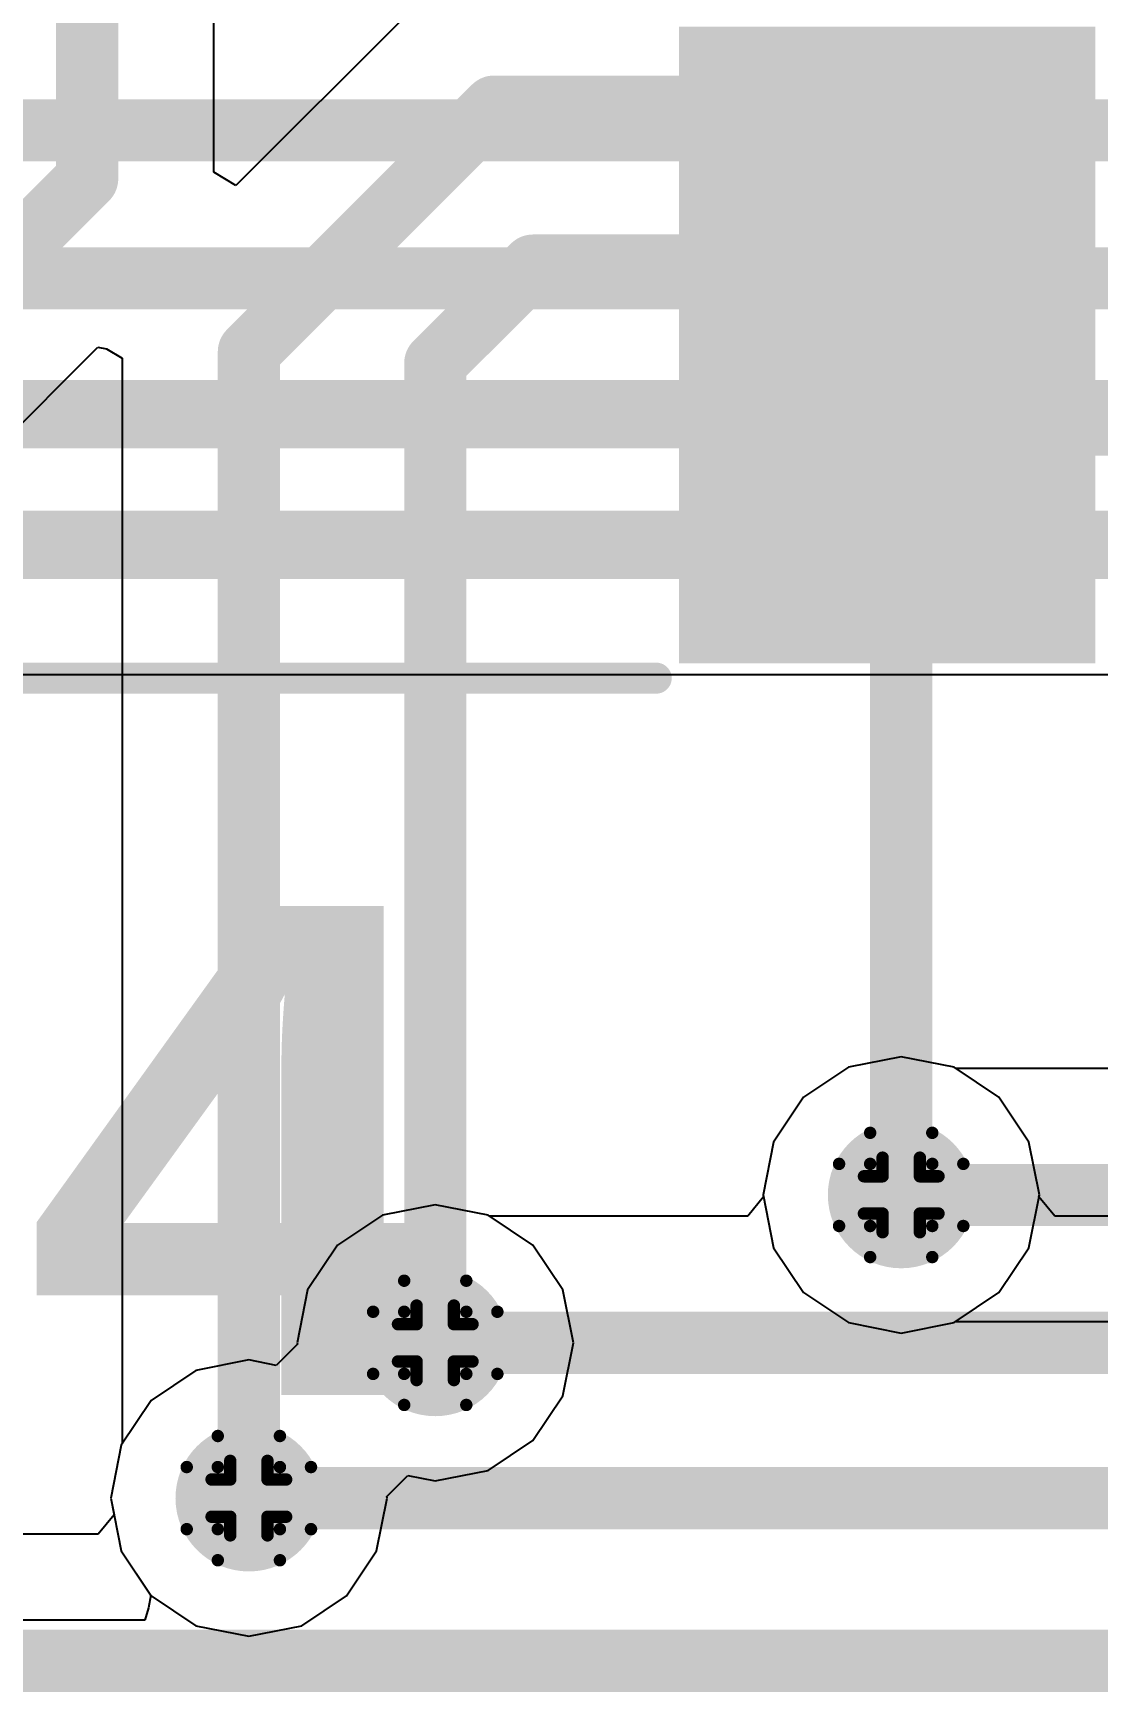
# Model space of a CAD drawing. Header units: inches. Extents: x 0 to 198, y 0 to 199.
# Drawn here: x 2.8603 to 3.0316, y 1.8088 to 2.0759 of the extents above; entities that cross this region are included whole.
import ezdxf

# ---------------------------------------------------------------- set-up
doc = ezdxf.new("R2010")
doc.units = ezdxf.units.IN
doc.header["$MEASUREMENT"] = 0
for name, color, linetype in [('Bottom Layer', 5, 'Continuous'), ('Drill Drawing', 1, 'Continuous'), ('Layer 1', 16, 'Continuous'), ('Layer 2', 76, 'Continuous'), ('Top Layer', 1, 'Continuous'), ('Top Overlay', 2, 'Continuous'), ('Top Paste', 8, 'Continuous'), ('Top Solder', 216, 'Continuous'), ('Via Holes', 16, 'Continuous')]:
    doc.layers.add(name, color=color, linetype=linetype)
doc.styles.add('Arial Black_Bold', font='', dxfattribs={"height": 0.2})
doc.styles.get('Arial Black_Bold').set_extended_font_data('Arial Black', bold=True)

# ---------------------------------------------------------------- blocks, each defined once
blk = doc.blocks.new('24_TSSOP_46')
at = {"layer": 'Top Layer'}
for points in [[(0.08465, -0.05512), (0.1437, -0.05512), (0.1437, -0.07283), (0.08465, -0.07283)], [(0.08465, -0.08071), (0.1437, -0.08071), (0.1437, -0.09842), (0.08465, -0.09842)], [(0.08465, -0.1063), (0.1437, -0.1063), (0.1437, -0.12402), (0.08465, -0.12402)], [(0.08465, -0.13189), (0.1437, -0.13189), (0.1437, -0.14961), (0.08465, -0.14961)]]:
    blk.add_hatch(color=1, dxfattribs=at).paths.add_polyline_path(points)
at = {"layer": 'Top Paste'}
for points in [[(0.08465, -0.05512), (0.1437, -0.05512), (0.1437, -0.07283), (0.08465, -0.07283)], [(0.08465, -0.08071), (0.1437, -0.08071), (0.1437, -0.09842), (0.08465, -0.09842)], [(0.08465, -0.1063), (0.1437, -0.1063), (0.1437, -0.12402), (0.08465, -0.12402)], [(0.08465, -0.13189), (0.1437, -0.13189), (0.1437, -0.14961), (0.08465, -0.14961)]]:
    blk.add_hatch(color=8, dxfattribs=at).paths.add_polyline_path(points)
at = {"layer": 'Top Solder'}
for points in [[(0.08065, -0.05112), (0.1477, -0.05112), (0.1477, -0.07683), (0.08065, -0.07683)], [(0.08065, -0.07671), (0.1477, -0.07671), (0.1477, -0.10242), (0.08065, -0.10242)], [(0.08065, -0.1023), (0.1477, -0.1023), (0.1477, -0.12802), (0.08065, -0.12802)], [(0.08065, -0.12789), (0.1477, -0.12789), (0.1477, -0.15361), (0.08065, -0.15361)]]:
    blk.add_hatch(color=216, dxfattribs=at).paths.add_polyline_path(points)
at = {"layer": 'Top Overlay'}
blk.add_lwpolyline([(-0.079, -0.156, 0.005, 0.005, 0), (0.077, -0.156, 0.005, 0.005, 0)], format="xyseb", dxfattribs=at)
blk.add_lwpolyline([(0.07575, -0.156, 0.0025, 0.0025, 1), (0.07825, -0.156, 0.0025, 0.0025, 1)], format="xyseb", close=True, dxfattribs=at)

msp = doc.modelspace()

# ---------------------------------------------------------------- hatches: boundary and pattern name
at = {"layer": 'Bottom Layer'}
h = msp.add_hatch(color=5, dxfattribs=at)
edge = h.paths.add_edge_path()
edge.add_arc((3, 1.88881), 0.01181, 0, 360)
h = msp.add_hatch(color=5, dxfattribs=at)
edge = h.paths.add_edge_path()
edge.add_arc((2.925, 1.865), 0.01181, 0, 360)
h = msp.add_hatch(color=5, dxfattribs=at)
edge = h.paths.add_edge_path()
edge.add_arc((2.895, 1.84), 0.01181, 0, 360)
at = {"layer": 'Layer 1'}
h = msp.add_hatch(color=16, dxfattribs=at)
edge = h.paths.add_edge_path()
edge.add_arc((3, 1.88881), 0.01181, 0, 360)
h = msp.add_hatch(color=16, dxfattribs=at)
edge = h.paths.add_edge_path()
edge.add_arc((2.925, 1.865), 0.01181, 0, 360)
h = msp.add_hatch(color=16, dxfattribs=at)
edge = h.paths.add_edge_path()
edge.add_arc((2.895, 1.84), 0.01181, 0, 360)
at = {"layer": 'Layer 2'}
h = msp.add_hatch(color=76, dxfattribs=at)
edge = h.paths.add_edge_path()
edge.add_arc((3, 1.88881), 0.01181, 0, 360)
h = msp.add_hatch(color=76, dxfattribs=at)
edge = h.paths.add_edge_path()
edge.add_arc((2.925, 1.865), 0.01181, 0, 360)
h = msp.add_hatch(color=76, dxfattribs=at)
edge = h.paths.add_edge_path()
edge.add_arc((2.895, 1.84), 0.01181, 0, 360)
at = {"layer": 'Top Layer'}
h = msp.add_hatch(color=1, dxfattribs=at)
edge = h.paths.add_edge_path()
edge.add_arc((3, 1.88881), 0.01181, 0, 360)
h = msp.add_hatch(color=1, dxfattribs=at)
edge = h.paths.add_edge_path()
edge.add_arc((2.925, 1.865), 0.01181, 0, 360)
h = msp.add_hatch(color=1, dxfattribs=at)
edge = h.paths.add_edge_path()
edge.add_arc((2.895, 1.84), 0.01181, 0, 360)
at = {"layer": 'Via Holes'}
h = msp.add_hatch(color=7, dxfattribs=at)
edge = h.paths.add_edge_path()
edge.add_arc((3, 1.88881), 0.00591, 0, 360)
h = msp.add_hatch(color=7, dxfattribs=at)
edge = h.paths.add_edge_path()
edge.add_arc((2.925, 1.865), 0.00591, 0, 360)
h = msp.add_hatch(color=7, dxfattribs=at)
edge = h.paths.add_edge_path()
edge.add_arc((2.895, 1.84), 0.00591, 0, 360)

# ---------------------------------------------------------------- linework, layer by layer
at = {"layer": 'Bottom Layer'}
for p, q in [((1.7775, 1.97259), (3.14703, 1.97259)), ((2.99149, 1.90936), (2.98428, 1.90454)), ((3, 1.91105), (2.99149, 1.90936)), ((3.00851, 1.90936), (3, 1.91105)), ((3.00875, 1.90919), (3.00851, 1.90936)), ((3.03971, 1.90919), (3.00875, 1.90919)), ((2.98428, 1.90454), (2.97945, 1.89732)), ((2.97945, 1.89732), (2.97776, 1.88881)), ((2.97776, 1.88881), (2.97945, 1.8803)), ((2.91649, 1.88555), (2.90928, 1.88072)), ((2.925, 1.88724), (2.91649, 1.88555)), ((2.93351, 1.88555), (2.925, 1.88724)), ((2.94072, 1.88072), (2.93351, 1.88555)), ((2.90928, 1.88072), (2.90445, 1.87351)), ((2.94555, 1.87351), (2.94072, 1.88072)), ((2.97945, 1.8803), (2.98428, 1.87309)), ((2.90445, 1.87351), (2.90276, 1.865)), ((2.94724, 1.865), (2.94555, 1.87351)), ((2.98428, 1.87309), (2.99149, 1.86827)), ((2.99149, 1.86827), (3, 1.86657)), ((3, 1.86657), (3.00851, 1.86827)), ((3.00851, 1.86827), (3.00873, 1.86841)), ((3.00873, 1.86841), (3.19002, 1.86841)), ((2.90281, 1.86476), (2.89941, 1.86136)), ((2.90276, 1.865), (2.90281, 1.86476)), ((2.94555, 1.85649), (2.94724, 1.865)), ((2.895, 1.86224), (2.88649, 1.86055)), ((2.89941, 1.86136), (2.895, 1.86224)), ((2.88649, 1.86055), (2.87928, 1.85572)), ((2.94072, 1.84928), (2.94555, 1.85649)), ((2.87928, 1.85572), (2.87445, 1.84851)), ((2.87445, 1.84851), (2.87276, 1.84)), ((2.93351, 1.84445), (2.94072, 1.84928)), ((2.91719, 1.84024), (2.92059, 1.84364)), ((2.92059, 1.84364), (2.925, 1.84276)), ((2.925, 1.84276), (2.93351, 1.84445)), ((2.87276, 1.84), (2.87445, 1.83149)), ((2.91555, 1.83149), (2.91724, 1.84)), ((2.91724, 1.84), (2.91719, 1.84024)), ((2.87445, 1.83149), (2.87928, 1.82428)), ((2.91072, 1.82428), (2.91555, 1.83149)), ((2.87928, 1.82428), (2.88649, 1.81945)), ((2.90351, 1.81945), (2.91072, 1.82428)), ((2.88649, 1.81945), (2.895, 1.81776)), ((2.895, 1.81776), (2.90351, 1.81945))]:
    msp.add_line(p, q, dxfattribs=at)
for points in [[(1.04989, 2.0602, 0.01, 0.01, 0), (3.83274, 2.0602, 0.01, 0.01, 0)], [(1.04385, 2.03639, 0.01, 0.01, 0), (3.78274, 2.03639, 0.01, 0.01, 0)], [(0.52489, 2.01449, 0.011, 0.011, 0), (3.171, 2.01449, 0.011, 0.011, 0)], [(0.53359, 1.99349, 0.011, 0.011, 0), (3.1623, 1.99349, 0.011, 0.011, 0)], [(3, 1.88881, 0.01, 0.01, 0), (3.00001, 1.8888, 0.01, 0.01, 0)], [(3.00001, 1.8888, 0.01, 0.01, 0), (3.19846, 1.8888, 0.01, 0.01, 0)]]:
    msp.add_lwpolyline(points, format="xyseb", dxfattribs=at)
for points in [[(2.9975, 1.88881, 0.005, 0.005, 1), (3.0025, 1.88881, 0.005, 0.005, 1)], [(2.99751, 1.8888, 0.005, 0.005, 1), (3.00251, 1.8888, 0.005, 0.005, 1)], [(2.99751, 1.8888, 0.005, 0.005, 1), (3.00251, 1.8888, 0.005, 0.005, 1)]]:
    msp.add_lwpolyline(points, format="xyseb", close=True, dxfattribs=at)
at = {"layer": 'Drill Drawing'}
for points in [[(2.995, 1.89381, 0.002, 0.002, 0), (2.995, 1.89881, 0.002, 0.002, 0)], [(2.995, 1.89881, 0.002, 0.002, 0), (3.005, 1.89881, 0.002, 0.002, 0)], [(3.005, 1.89381, 0.002, 0.002, 0), (3.005, 1.89881, 0.002, 0.002, 0)], [(2.99, 1.88381, 0.002, 0.002, 0), (2.99, 1.89381, 0.002, 0.002, 0)], [(2.99, 1.89381, 0.002, 0.002, 0), (2.995, 1.89381, 0.002, 0.002, 0)], [(2.997, 1.89181, 0.002, 0.002, 0), (2.997, 1.89481, 0.002, 0.002, 0)], [(2.997, 1.89481, 0.002, 0.002, 0), (3.003, 1.89481, 0.002, 0.002, 0)], [(3.003, 1.89181, 0.002, 0.002, 0), (3.003, 1.89481, 0.002, 0.002, 0)], [(3.005, 1.89381, 0.002, 0.002, 0), (3.01, 1.89381, 0.002, 0.002, 0)], [(3.01, 1.88381, 0.002, 0.002, 0), (3.01, 1.89381, 0.002, 0.002, 0)], [(2.994, 1.88581, 0.002, 0.002, 0), (2.994, 1.89181, 0.002, 0.002, 0)], [(2.994, 1.89181, 0.002, 0.002, 0), (2.997, 1.89181, 0.002, 0.002, 0)], [(3.003, 1.89181, 0.002, 0.002, 0), (3.006, 1.89181, 0.002, 0.002, 0)], [(3.006, 1.88581, 0.002, 0.002, 0), (3.006, 1.89181, 0.002, 0.002, 0)], [(2.994, 1.88581, 0.002, 0.002, 0), (2.997, 1.88581, 0.002, 0.002, 0)], [(2.997, 1.88281, 0.002, 0.002, 0), (2.997, 1.88581, 0.002, 0.002, 0)], [(3.003, 1.88581, 0.002, 0.002, 0), (3.006, 1.88581, 0.002, 0.002, 0)], [(3.003, 1.88281, 0.002, 0.002, 0), (3.003, 1.88581, 0.002, 0.002, 0)], [(2.99, 1.88381, 0.002, 0.002, 0), (2.995, 1.88381, 0.002, 0.002, 0)], [(2.995, 1.87881, 0.002, 0.002, 0), (2.995, 1.88381, 0.002, 0.002, 0)], [(2.997, 1.88281, 0.002, 0.002, 0), (3.003, 1.88281, 0.002, 0.002, 0)], [(3.005, 1.88381, 0.002, 0.002, 0), (3.01, 1.88381, 0.002, 0.002, 0)], [(3.005, 1.87881, 0.002, 0.002, 0), (3.005, 1.88381, 0.002, 0.002, 0)], [(2.995, 1.87881, 0.002, 0.002, 0), (3.005, 1.87881, 0.002, 0.002, 0)], [(2.92, 1.87, 0.002, 0.002, 0), (2.92, 1.875, 0.002, 0.002, 0)], [(2.92, 1.875, 0.002, 0.002, 0), (2.93, 1.875, 0.002, 0.002, 0)], [(2.93, 1.87, 0.002, 0.002, 0), (2.93, 1.875, 0.002, 0.002, 0)], [(2.922, 1.868, 0.002, 0.002, 0), (2.922, 1.871, 0.002, 0.002, 0)], [(2.922, 1.871, 0.002, 0.002, 0), (2.928, 1.871, 0.002, 0.002, 0)], [(2.928, 1.868, 0.002, 0.002, 0), (2.928, 1.871, 0.002, 0.002, 0)], [(2.915, 1.86, 0.002, 0.002, 0), (2.915, 1.87, 0.002, 0.002, 0)], [(2.915, 1.87, 0.002, 0.002, 0), (2.92, 1.87, 0.002, 0.002, 0)], [(2.93, 1.87, 0.002, 0.002, 0), (2.935, 1.87, 0.002, 0.002, 0)], [(2.935, 1.86, 0.002, 0.002, 0), (2.935, 1.87, 0.002, 0.002, 0)], [(2.919, 1.862, 0.002, 0.002, 0), (2.919, 1.868, 0.002, 0.002, 0)], [(2.919, 1.868, 0.002, 0.002, 0), (2.922, 1.868, 0.002, 0.002, 0)], [(2.928, 1.868, 0.002, 0.002, 0), (2.931, 1.868, 0.002, 0.002, 0)], [(2.931, 1.862, 0.002, 0.002, 0), (2.931, 1.868, 0.002, 0.002, 0)], [(2.919, 1.862, 0.002, 0.002, 0), (2.922, 1.862, 0.002, 0.002, 0)], [(2.922, 1.859, 0.002, 0.002, 0), (2.922, 1.862, 0.002, 0.002, 0)], [(2.928, 1.862, 0.002, 0.002, 0), (2.931, 1.862, 0.002, 0.002, 0)], [(2.928, 1.859, 0.002, 0.002, 0), (2.928, 1.862, 0.002, 0.002, 0)], [(2.915, 1.86, 0.002, 0.002, 0), (2.92, 1.86, 0.002, 0.002, 0)], [(2.92, 1.855, 0.002, 0.002, 0), (2.92, 1.86, 0.002, 0.002, 0)], [(2.922, 1.859, 0.002, 0.002, 0), (2.928, 1.859, 0.002, 0.002, 0)], [(2.93, 1.86, 0.002, 0.002, 0), (2.935, 1.86, 0.002, 0.002, 0)], [(2.93, 1.855, 0.002, 0.002, 0), (2.93, 1.86, 0.002, 0.002, 0)], [(2.92, 1.855, 0.002, 0.002, 0), (2.93, 1.855, 0.002, 0.002, 0)], [(2.89, 1.845, 0.002, 0.002, 0), (2.89, 1.85, 0.002, 0.002, 0)], [(2.89, 1.85, 0.002, 0.002, 0), (2.9, 1.85, 0.002, 0.002, 0)], [(2.9, 1.845, 0.002, 0.002, 0), (2.9, 1.85, 0.002, 0.002, 0)], [(2.885, 1.835, 0.002, 0.002, 0), (2.885, 1.845, 0.002, 0.002, 0)], [(2.885, 1.845, 0.002, 0.002, 0), (2.89, 1.845, 0.002, 0.002, 0)], [(2.892, 1.843, 0.002, 0.002, 0), (2.892, 1.846, 0.002, 0.002, 0)], [(2.892, 1.846, 0.002, 0.002, 0), (2.898, 1.846, 0.002, 0.002, 0)], [(2.898, 1.843, 0.002, 0.002, 0), (2.898, 1.846, 0.002, 0.002, 0)], [(2.9, 1.845, 0.002, 0.002, 0), (2.905, 1.845, 0.002, 0.002, 0)], [(2.905, 1.835, 0.002, 0.002, 0), (2.905, 1.845, 0.002, 0.002, 0)], [(2.889, 1.837, 0.002, 0.002, 0), (2.889, 1.843, 0.002, 0.002, 0)], [(2.889, 1.843, 0.002, 0.002, 0), (2.892, 1.843, 0.002, 0.002, 0)], [(2.898, 1.843, 0.002, 0.002, 0), (2.901, 1.843, 0.002, 0.002, 0)], [(2.901, 1.837, 0.002, 0.002, 0), (2.901, 1.843, 0.002, 0.002, 0)], [(2.889, 1.837, 0.002, 0.002, 0), (2.892, 1.837, 0.002, 0.002, 0)], [(2.892, 1.834, 0.002, 0.002, 0), (2.892, 1.837, 0.002, 0.002, 0)], [(2.898, 1.837, 0.002, 0.002, 0), (2.901, 1.837, 0.002, 0.002, 0)], [(2.898, 1.834, 0.002, 0.002, 0), (2.898, 1.837, 0.002, 0.002, 0)], [(2.885, 1.835, 0.002, 0.002, 0), (2.89, 1.835, 0.002, 0.002, 0)], [(2.89, 1.83, 0.002, 0.002, 0), (2.89, 1.835, 0.002, 0.002, 0)], [(2.892, 1.834, 0.002, 0.002, 0), (2.898, 1.834, 0.002, 0.002, 0)], [(2.9, 1.835, 0.002, 0.002, 0), (2.905, 1.835, 0.002, 0.002, 0)], [(2.9, 1.83, 0.002, 0.002, 0), (2.9, 1.835, 0.002, 0.002, 0)], [(2.89, 1.83, 0.002, 0.002, 0), (2.9, 1.83, 0.002, 0.002, 0)]]:
    msp.add_lwpolyline(points, format="xyseb", dxfattribs=at)
for points in [[(2.9945, 1.89881, 0.001, 0.001, 1), (2.9955, 1.89881, 0.001, 0.001, 1)], [(2.9945, 1.89881, 0.001, 0.001, 1), (2.9955, 1.89881, 0.001, 0.001, 1)], [(3.0045, 1.89881, 0.001, 0.001, 1), (3.0055, 1.89881, 0.001, 0.001, 1)], [(3.0045, 1.89881, 0.001, 0.001, 1), (3.0055, 1.89881, 0.001, 0.001, 1)], [(2.9895, 1.89381, 0.001, 0.001, 1), (2.9905, 1.89381, 0.001, 0.001, 1)], [(2.9895, 1.89381, 0.001, 0.001, 1), (2.9905, 1.89381, 0.001, 0.001, 1)], [(2.9945, 1.89381, 0.001, 0.001, 1), (2.9955, 1.89381, 0.001, 0.001, 1)], [(2.9945, 1.89381, 0.001, 0.001, 1), (2.9955, 1.89381, 0.001, 0.001, 1)], [(2.9965, 1.89481, 0.001, 0.001, 1), (2.9975, 1.89481, 0.001, 0.001, 1)], [(2.9965, 1.89481, 0.001, 0.001, 1), (2.9975, 1.89481, 0.001, 0.001, 1)], [(3.0025, 1.89481, 0.001, 0.001, 1), (3.0035, 1.89481, 0.001, 0.001, 1)], [(3.0025, 1.89481, 0.001, 0.001, 1), (3.0035, 1.89481, 0.001, 0.001, 1)], [(3.0045, 1.89381, 0.001, 0.001, 1), (3.0055, 1.89381, 0.001, 0.001, 1)], [(3.0045, 1.89381, 0.001, 0.001, 1), (3.0055, 1.89381, 0.001, 0.001, 1)], [(3.0095, 1.89381, 0.001, 0.001, 1), (3.0105, 1.89381, 0.001, 0.001, 1)], [(3.0095, 1.89381, 0.001, 0.001, 1), (3.0105, 1.89381, 0.001, 0.001, 1)], [(2.9935, 1.89181, 0.001, 0.001, 1), (2.9945, 1.89181, 0.001, 0.001, 1)], [(2.9935, 1.89181, 0.001, 0.001, 1), (2.9945, 1.89181, 0.001, 0.001, 1)], [(2.9965, 1.89181, 0.001, 0.001, 1), (2.9975, 1.89181, 0.001, 0.001, 1)], [(2.9965, 1.89181, 0.001, 0.001, 1), (2.9975, 1.89181, 0.001, 0.001, 1)], [(3.0025, 1.89181, 0.001, 0.001, 1), (3.0035, 1.89181, 0.001, 0.001, 1)], [(3.0025, 1.89181, 0.001, 0.001, 1), (3.0035, 1.89181, 0.001, 0.001, 1)], [(3.0055, 1.89181, 0.001, 0.001, 1), (3.0065, 1.89181, 0.001, 0.001, 1)], [(3.0055, 1.89181, 0.001, 0.001, 1), (3.0065, 1.89181, 0.001, 0.001, 1)], [(2.9935, 1.88581, 0.001, 0.001, 1), (2.9945, 1.88581, 0.001, 0.001, 1)], [(2.9935, 1.88581, 0.001, 0.001, 1), (2.9945, 1.88581, 0.001, 0.001, 1)], [(2.9965, 1.88581, 0.001, 0.001, 1), (2.9975, 1.88581, 0.001, 0.001, 1)], [(2.9965, 1.88581, 0.001, 0.001, 1), (2.9975, 1.88581, 0.001, 0.001, 1)], [(3.0025, 1.88581, 0.001, 0.001, 1), (3.0035, 1.88581, 0.001, 0.001, 1)], [(3.0025, 1.88581, 0.001, 0.001, 1), (3.0035, 1.88581, 0.001, 0.001, 1)], [(3.0055, 1.88581, 0.001, 0.001, 1), (3.0065, 1.88581, 0.001, 0.001, 1)], [(3.0055, 1.88581, 0.001, 0.001, 1), (3.0065, 1.88581, 0.001, 0.001, 1)], [(2.9895, 1.88381, 0.001, 0.001, 1), (2.9905, 1.88381, 0.001, 0.001, 1)], [(2.9895, 1.88381, 0.001, 0.001, 1), (2.9905, 1.88381, 0.001, 0.001, 1)], [(2.9945, 1.88381, 0.001, 0.001, 1), (2.9955, 1.88381, 0.001, 0.001, 1)], [(2.9945, 1.88381, 0.001, 0.001, 1), (2.9955, 1.88381, 0.001, 0.001, 1)], [(2.9965, 1.88281, 0.001, 0.001, 1), (2.9975, 1.88281, 0.001, 0.001, 1)], [(2.9965, 1.88281, 0.001, 0.001, 1), (2.9975, 1.88281, 0.001, 0.001, 1)], [(3.0025, 1.88281, 0.001, 0.001, 1), (3.0035, 1.88281, 0.001, 0.001, 1)], [(3.0025, 1.88281, 0.001, 0.001, 1), (3.0035, 1.88281, 0.001, 0.001, 1)], [(3.0045, 1.88381, 0.001, 0.001, 1), (3.0055, 1.88381, 0.001, 0.001, 1)], [(3.0045, 1.88381, 0.001, 0.001, 1), (3.0055, 1.88381, 0.001, 0.001, 1)], [(3.0095, 1.88381, 0.001, 0.001, 1), (3.0105, 1.88381, 0.001, 0.001, 1)], [(3.0095, 1.88381, 0.001, 0.001, 1), (3.0105, 1.88381, 0.001, 0.001, 1)], [(2.9945, 1.87881, 0.001, 0.001, 1), (2.9955, 1.87881, 0.001, 0.001, 1)], [(2.9945, 1.87881, 0.001, 0.001, 1), (2.9955, 1.87881, 0.001, 0.001, 1)], [(3.0045, 1.87881, 0.001, 0.001, 1), (3.0055, 1.87881, 0.001, 0.001, 1)], [(3.0045, 1.87881, 0.001, 0.001, 1), (3.0055, 1.87881, 0.001, 0.001, 1)], [(2.9195, 1.875, 0.001, 0.001, 1), (2.9205, 1.875, 0.001, 0.001, 1)], [(2.9195, 1.875, 0.001, 0.001, 1), (2.9205, 1.875, 0.001, 0.001, 1)], [(2.9295, 1.875, 0.001, 0.001, 1), (2.9305, 1.875, 0.001, 0.001, 1)], [(2.9295, 1.875, 0.001, 0.001, 1), (2.9305, 1.875, 0.001, 0.001, 1)], [(2.9215, 1.871, 0.001, 0.001, 1), (2.9225, 1.871, 0.001, 0.001, 1)], [(2.9215, 1.871, 0.001, 0.001, 1), (2.9225, 1.871, 0.001, 0.001, 1)], [(2.9275, 1.871, 0.001, 0.001, 1), (2.9285, 1.871, 0.001, 0.001, 1)], [(2.9275, 1.871, 0.001, 0.001, 1), (2.9285, 1.871, 0.001, 0.001, 1)], [(2.9145, 1.87, 0.001, 0.001, 1), (2.9155, 1.87, 0.001, 0.001, 1)], [(2.9145, 1.87, 0.001, 0.001, 1), (2.9155, 1.87, 0.001, 0.001, 1)], [(2.9195, 1.87, 0.001, 0.001, 1), (2.9205, 1.87, 0.001, 0.001, 1)], [(2.9195, 1.87, 0.001, 0.001, 1), (2.9205, 1.87, 0.001, 0.001, 1)], [(2.9295, 1.87, 0.001, 0.001, 1), (2.9305, 1.87, 0.001, 0.001, 1)], [(2.9295, 1.87, 0.001, 0.001, 1), (2.9305, 1.87, 0.001, 0.001, 1)], [(2.9345, 1.87, 0.001, 0.001, 1), (2.9355, 1.87, 0.001, 0.001, 1)], [(2.9345, 1.87, 0.001, 0.001, 1), (2.9355, 1.87, 0.001, 0.001, 1)], [(2.9185, 1.868, 0.001, 0.001, 1), (2.9195, 1.868, 0.001, 0.001, 1)], [(2.9185, 1.868, 0.001, 0.001, 1), (2.9195, 1.868, 0.001, 0.001, 1)], [(2.9215, 1.868, 0.001, 0.001, 1), (2.9225, 1.868, 0.001, 0.001, 1)], [(2.9215, 1.868, 0.001, 0.001, 1), (2.9225, 1.868, 0.001, 0.001, 1)], [(2.9275, 1.868, 0.001, 0.001, 1), (2.9285, 1.868, 0.001, 0.001, 1)], [(2.9275, 1.868, 0.001, 0.001, 1), (2.9285, 1.868, 0.001, 0.001, 1)], [(2.9305, 1.868, 0.001, 0.001, 1), (2.9315, 1.868, 0.001, 0.001, 1)], [(2.9305, 1.868, 0.001, 0.001, 1), (2.9315, 1.868, 0.001, 0.001, 1)], [(2.9185, 1.862, 0.001, 0.001, 1), (2.9195, 1.862, 0.001, 0.001, 1)], [(2.9185, 1.862, 0.001, 0.001, 1), (2.9195, 1.862, 0.001, 0.001, 1)], [(2.9215, 1.862, 0.001, 0.001, 1), (2.9225, 1.862, 0.001, 0.001, 1)], [(2.9215, 1.862, 0.001, 0.001, 1), (2.9225, 1.862, 0.001, 0.001, 1)], [(2.9275, 1.862, 0.001, 0.001, 1), (2.9285, 1.862, 0.001, 0.001, 1)], [(2.9275, 1.862, 0.001, 0.001, 1), (2.9285, 1.862, 0.001, 0.001, 1)], [(2.9305, 1.862, 0.001, 0.001, 1), (2.9315, 1.862, 0.001, 0.001, 1)], [(2.9305, 1.862, 0.001, 0.001, 1), (2.9315, 1.862, 0.001, 0.001, 1)], [(2.9145, 1.86, 0.001, 0.001, 1), (2.9155, 1.86, 0.001, 0.001, 1)], [(2.9145, 1.86, 0.001, 0.001, 1), (2.9155, 1.86, 0.001, 0.001, 1)], [(2.9195, 1.86, 0.001, 0.001, 1), (2.9205, 1.86, 0.001, 0.001, 1)], [(2.9195, 1.86, 0.001, 0.001, 1), (2.9205, 1.86, 0.001, 0.001, 1)], [(2.9215, 1.859, 0.001, 0.001, 1), (2.9225, 1.859, 0.001, 0.001, 1)], [(2.9215, 1.859, 0.001, 0.001, 1), (2.9225, 1.859, 0.001, 0.001, 1)], [(2.9275, 1.859, 0.001, 0.001, 1), (2.9285, 1.859, 0.001, 0.001, 1)], [(2.9275, 1.859, 0.001, 0.001, 1), (2.9285, 1.859, 0.001, 0.001, 1)], [(2.9295, 1.86, 0.001, 0.001, 1), (2.9305, 1.86, 0.001, 0.001, 1)], [(2.9295, 1.86, 0.001, 0.001, 1), (2.9305, 1.86, 0.001, 0.001, 1)], [(2.9345, 1.86, 0.001, 0.001, 1), (2.9355, 1.86, 0.001, 0.001, 1)], [(2.9345, 1.86, 0.001, 0.001, 1), (2.9355, 1.86, 0.001, 0.001, 1)], [(2.9195, 1.855, 0.001, 0.001, 1), (2.9205, 1.855, 0.001, 0.001, 1)], [(2.9195, 1.855, 0.001, 0.001, 1), (2.9205, 1.855, 0.001, 0.001, 1)], [(2.9295, 1.855, 0.001, 0.001, 1), (2.9305, 1.855, 0.001, 0.001, 1)], [(2.9295, 1.855, 0.001, 0.001, 1), (2.9305, 1.855, 0.001, 0.001, 1)], [(2.8895, 1.85, 0.001, 0.001, 1), (2.8905, 1.85, 0.001, 0.001, 1)], [(2.8895, 1.85, 0.001, 0.001, 1), (2.8905, 1.85, 0.001, 0.001, 1)], [(2.8995, 1.85, 0.001, 0.001, 1), (2.9005, 1.85, 0.001, 0.001, 1)], [(2.8995, 1.85, 0.001, 0.001, 1), (2.9005, 1.85, 0.001, 0.001, 1)], [(2.8845, 1.845, 0.001, 0.001, 1), (2.8855, 1.845, 0.001, 0.001, 1)], [(2.8845, 1.845, 0.001, 0.001, 1), (2.8855, 1.845, 0.001, 0.001, 1)], [(2.8895, 1.845, 0.001, 0.001, 1), (2.8905, 1.845, 0.001, 0.001, 1)], [(2.8895, 1.845, 0.001, 0.001, 1), (2.8905, 1.845, 0.001, 0.001, 1)], [(2.8915, 1.846, 0.001, 0.001, 1), (2.8925, 1.846, 0.001, 0.001, 1)], [(2.8915, 1.846, 0.001, 0.001, 1), (2.8925, 1.846, 0.001, 0.001, 1)], [(2.8975, 1.846, 0.001, 0.001, 1), (2.8985, 1.846, 0.001, 0.001, 1)], [(2.8975, 1.846, 0.001, 0.001, 1), (2.8985, 1.846, 0.001, 0.001, 1)], [(2.8995, 1.845, 0.001, 0.001, 1), (2.9005, 1.845, 0.001, 0.001, 1)], [(2.8995, 1.845, 0.001, 0.001, 1), (2.9005, 1.845, 0.001, 0.001, 1)], [(2.9045, 1.845, 0.001, 0.001, 1), (2.9055, 1.845, 0.001, 0.001, 1)], [(2.9045, 1.845, 0.001, 0.001, 1), (2.9055, 1.845, 0.001, 0.001, 1)], [(2.8885, 1.843, 0.001, 0.001, 1), (2.8895, 1.843, 0.001, 0.001, 1)], [(2.8885, 1.843, 0.001, 0.001, 1), (2.8895, 1.843, 0.001, 0.001, 1)], [(2.8915, 1.843, 0.001, 0.001, 1), (2.8925, 1.843, 0.001, 0.001, 1)], [(2.8915, 1.843, 0.001, 0.001, 1), (2.8925, 1.843, 0.001, 0.001, 1)], [(2.8975, 1.843, 0.001, 0.001, 1), (2.8985, 1.843, 0.001, 0.001, 1)], [(2.8975, 1.843, 0.001, 0.001, 1), (2.8985, 1.843, 0.001, 0.001, 1)], [(2.9005, 1.843, 0.001, 0.001, 1), (2.9015, 1.843, 0.001, 0.001, 1)], [(2.9005, 1.843, 0.001, 0.001, 1), (2.9015, 1.843, 0.001, 0.001, 1)], [(2.8885, 1.837, 0.001, 0.001, 1), (2.8895, 1.837, 0.001, 0.001, 1)], [(2.8885, 1.837, 0.001, 0.001, 1), (2.8895, 1.837, 0.001, 0.001, 1)], [(2.8915, 1.837, 0.001, 0.001, 1), (2.8925, 1.837, 0.001, 0.001, 1)], [(2.8915, 1.837, 0.001, 0.001, 1), (2.8925, 1.837, 0.001, 0.001, 1)], [(2.8975, 1.837, 0.001, 0.001, 1), (2.8985, 1.837, 0.001, 0.001, 1)], [(2.8975, 1.837, 0.001, 0.001, 1), (2.8985, 1.837, 0.001, 0.001, 1)], [(2.9005, 1.837, 0.001, 0.001, 1), (2.9015, 1.837, 0.001, 0.001, 1)], [(2.9005, 1.837, 0.001, 0.001, 1), (2.9015, 1.837, 0.001, 0.001, 1)], [(2.8845, 1.835, 0.001, 0.001, 1), (2.8855, 1.835, 0.001, 0.001, 1)], [(2.8845, 1.835, 0.001, 0.001, 1), (2.8855, 1.835, 0.001, 0.001, 1)], [(2.8895, 1.835, 0.001, 0.001, 1), (2.8905, 1.835, 0.001, 0.001, 1)], [(2.8895, 1.835, 0.001, 0.001, 1), (2.8905, 1.835, 0.001, 0.001, 1)], [(2.8915, 1.834, 0.001, 0.001, 1), (2.8925, 1.834, 0.001, 0.001, 1)], [(2.8915, 1.834, 0.001, 0.001, 1), (2.8925, 1.834, 0.001, 0.001, 1)], [(2.8975, 1.834, 0.001, 0.001, 1), (2.8985, 1.834, 0.001, 0.001, 1)], [(2.8975, 1.834, 0.001, 0.001, 1), (2.8985, 1.834, 0.001, 0.001, 1)], [(2.8995, 1.835, 0.001, 0.001, 1), (2.9005, 1.835, 0.001, 0.001, 1)], [(2.8995, 1.835, 0.001, 0.001, 1), (2.9005, 1.835, 0.001, 0.001, 1)], [(2.9045, 1.835, 0.001, 0.001, 1), (2.9055, 1.835, 0.001, 0.001, 1)], [(2.9045, 1.835, 0.001, 0.001, 1), (2.9055, 1.835, 0.001, 0.001, 1)], [(2.8895, 1.83, 0.001, 0.001, 1), (2.8905, 1.83, 0.001, 0.001, 1)], [(2.8895, 1.83, 0.001, 0.001, 1), (2.8905, 1.83, 0.001, 0.001, 1)], [(2.8995, 1.83, 0.001, 0.001, 1), (2.9005, 1.83, 0.001, 0.001, 1)], [(2.8995, 1.83, 0.001, 0.001, 1), (2.9005, 1.83, 0.001, 0.001, 1)]]:
    msp.add_lwpolyline(points, format="xyseb", close=True, dxfattribs=at)
at = {"layer": 'Layer 1'}
for p, q in [((2.99149, 1.90936), (2.98428, 1.90454)), ((3, 1.91105), (2.99149, 1.90936)), ((3.00851, 1.90936), (3, 1.91105)), ((3.01572, 1.90454), (3.00851, 1.90936)), ((2.98428, 1.90454), (2.97945, 1.89732)), ((3.02055, 1.89732), (3.01572, 1.90454)), ((2.97945, 1.89732), (2.97776, 1.88881)), ((3.02224, 1.88881), (3.02055, 1.89732)), ((2.97776, 1.88881), (2.97945, 1.8803)), ((3.02055, 1.8803), (3.02224, 1.88881)), ((2.91649, 1.88555), (2.90928, 1.88072)), ((2.925, 1.88724), (2.91649, 1.88555)), ((2.93351, 1.88555), (2.925, 1.88724)), ((2.94072, 1.88072), (2.93351, 1.88555)), ((2.90928, 1.88072), (2.90445, 1.87351)), ((2.94555, 1.87351), (2.94072, 1.88072)), ((2.97945, 1.8803), (2.98428, 1.87309)), ((3.01572, 1.87309), (3.02055, 1.8803)), ((2.90445, 1.87351), (2.90276, 1.865)), ((2.94724, 1.865), (2.94555, 1.87351)), ((2.98428, 1.87309), (2.99149, 1.86827)), ((3.00851, 1.86827), (3.01572, 1.87309)), ((2.99149, 1.86827), (3, 1.86657)), ((3, 1.86657), (3.00851, 1.86827)), ((2.90281, 1.86476), (2.89941, 1.86136)), ((2.90276, 1.865), (2.90281, 1.86476)), ((2.94555, 1.85649), (2.94724, 1.865)), ((2.895, 1.86224), (2.88649, 1.86055)), ((2.89941, 1.86136), (2.895, 1.86224)), ((2.88649, 1.86055), (2.87928, 1.85572)), ((2.94072, 1.84928), (2.94555, 1.85649)), ((2.87928, 1.85572), (2.87445, 1.84851)), ((2.87445, 1.84851), (2.87276, 1.84)), ((2.93351, 1.84445), (2.94072, 1.84928)), ((2.91719, 1.84024), (2.92059, 1.84364)), ((2.92059, 1.84364), (2.925, 1.84276)), ((2.925, 1.84276), (2.93351, 1.84445)), ((2.87276, 1.84), (2.87445, 1.83149)), ((2.91555, 1.83149), (2.91724, 1.84)), ((2.91724, 1.84), (2.91719, 1.84024)), ((2.87445, 1.83149), (2.87928, 1.82428)), ((2.91072, 1.82428), (2.91555, 1.83149)), ((2.87928, 1.82428), (2.88649, 1.81945)), ((2.90351, 1.81945), (2.91072, 1.82428)), ((2.88649, 1.81945), (2.895, 1.81776)), ((2.895, 1.81776), (2.90351, 1.81945))]:
    msp.add_line(p, q, dxfattribs=at)
at = {"layer": 'Layer 2'}
for p, q in [((2.99149, 1.90936), (2.98428, 1.90454)), ((3, 1.91105), (2.99149, 1.90936)), ((3.00851, 1.90936), (3, 1.91105)), ((3.01572, 1.90454), (3.00851, 1.90936)), ((2.98428, 1.90454), (2.97945, 1.89732)), ((3.02055, 1.89732), (3.01572, 1.90454)), ((2.97945, 1.89732), (2.97776, 1.88881)), ((3.02224, 1.88881), (3.02055, 1.89732)), ((2.97783, 1.88848), (2.97529, 1.88539)), ((2.97776, 1.88881), (2.97783, 1.88848)), ((3.02217, 1.88848), (3.02224, 1.88881)), ((3.02471, 1.88539), (3.02217, 1.88848)), ((2.91649, 1.88555), (2.90928, 1.88072)), ((2.925, 1.88724), (2.91649, 1.88555)), ((2.93351, 1.88555), (2.925, 1.88724)), ((2.93374, 1.88539), (2.93351, 1.88555)), ((2.97529, 1.88539), (2.93374, 1.88539)), ((4.24126, 1.88539), (3.02471, 1.88539)), ((2.90928, 1.88072), (2.90445, 1.87351)), ((2.90445, 1.87351), (2.90276, 1.865)), ((2.90281, 1.86476), (2.89941, 1.86136)), ((2.90276, 1.865), (2.90281, 1.86476)), ((2.895, 1.86224), (2.88649, 1.86055)), ((2.89941, 1.86136), (2.895, 1.86224)), ((2.88649, 1.86055), (2.87928, 1.85572)), ((2.87928, 1.85572), (2.87445, 1.84851)), ((2.87445, 1.84851), (2.87276, 1.84)), ((2.87276, 1.84), (2.87445, 1.83149)), ((2.87445, 1.83149), (2.87922, 1.82436)), ((2.87922, 1.82436), (2.87885, 1.82236)), ((2.87885, 1.82236), (2.87824, 1.82036)), ((2.87824, 1.82036), (1.93569, 1.82036))]:
    msp.add_line(p, q, dxfattribs=at)
for points in [[(2.925, 1.865, 0.01, 0.01, 0), (4.25, 1.865, 0.01, 0.01, 0)], [(2.895, 1.84, 0.01, 0.01, 0), (4.282, 1.84, 0.01, 0.01, 0)]]:
    msp.add_lwpolyline(points, format="xyseb", dxfattribs=at)
for points in [[(2.9225, 1.865, 0.005, 0.005, 1), (2.9275, 1.865, 0.005, 0.005, 1)], [(2.8925, 1.84, 0.005, 0.005, 1), (2.8975, 1.84, 0.005, 0.005, 1)]]:
    msp.add_lwpolyline(points, format="xyseb", close=True, dxfattribs=at)
at = {"layer": 'Top Layer'}
for p, q in [((2.88937, 2.05345), (2.88937, 2.33462)), ((2.92003, 2.07845), (2.89292, 2.05135)), ((2.89292, 2.05135), (2.88937, 2.05345)), ((2.84383, 1.99843), (2.8707, 2.0253)), ((2.8707, 2.0253), (2.87208, 2.02505)), ((2.87208, 2.02505), (2.87461, 2.02355)), ((2.87461, 2.02355), (2.87461, 1.84874)), ((2.87445, 1.84851), (2.87276, 1.84)), ((2.87461, 1.84874), (2.87445, 1.84851)), ((2.87276, 1.84), (2.8733, 1.8373)), ((2.8733, 1.8373), (2.87076, 1.8342)), ((2.87076, 1.8342), (2.72649, 1.8342))]:
    msp.add_line(p, q, dxfattribs=at)
for points in [[(2.86898, 2.05242, 0.01, 0.01, 0), (2.86898, 3.40137, 0.01, 0.01, 0)], [(2.895, 2.02458, 0.01, 0.01, 0), (2.93445, 2.06403, 0.01, 0.01, 0)], [(2.93445, 2.06403, 0.01, 0.01, 0), (2.99773, 2.06403, 0.01, 0.01, 0)], [(2.82941, 2.01285, 0.01, 0.01, 0), (2.86898, 2.05242, 0.01, 0.01, 0)], [(2.925, 2.02273, 0.01, 0.01, 0), (2.94072, 2.03844, 0.01, 0.01, 0)], [(2.94072, 2.03844, 0.01, 0.01, 0), (2.99773, 2.03844, 0.01, 0.01, 0)], [(2.895, 1.84, 0.01, 0.01, 0), (2.895, 2.02458, 0.01, 0.01, 0)], [(2.925, 1.865, 0.01, 0.01, 0), (2.925, 2.02273, 0.01, 0.01, 0)], [(2.99773, 2.01285, 0.01, 0.01, 0), (3.04752, 2.01285, 0.01, 0.01, 0)], [(2.99773, 1.98726, 0.01, 0.01, 0), (3, 1.98499, 0.01, 0.01, 0)], [(3, 1.88881, 0.01, 0.01, 0), (3, 1.98499, 0.01, 0.01, 0)], [(2.71805, 1.81381, 0.01, 0.01, 0), (3.47256, 1.81381, 0.01, 0.01, 0)]]:
    msp.add_lwpolyline(points, format="xyseb", dxfattribs=at)
for points in [[(2.93195, 2.06403, 0.005, 0.005, 1), (2.93695, 2.06403, 0.005, 0.005, 1)], [(2.93195, 2.06403, 0.005, 0.005, 1), (2.93695, 2.06403, 0.005, 0.005, 1)], [(2.99523, 2.06403, 0.005, 0.005, 1), (3.00023, 2.06403, 0.005, 0.005, 1)], [(2.86648, 2.05242, 0.005, 0.005, 1), (2.87148, 2.05242, 0.005, 0.005, 1)], [(2.86648, 2.05242, 0.005, 0.005, 1), (2.87148, 2.05242, 0.005, 0.005, 1)], [(2.93822, 2.03844, 0.005, 0.005, 1), (2.94322, 2.03844, 0.005, 0.005, 1)], [(2.93822, 2.03844, 0.005, 0.005, 1), (2.94322, 2.03844, 0.005, 0.005, 1)], [(2.99523, 2.03844, 0.005, 0.005, 1), (3.00023, 2.03844, 0.005, 0.005, 1)], [(2.8925, 2.02458, 0.005, 0.005, 1), (2.8975, 2.02458, 0.005, 0.005, 1)], [(2.8925, 2.02458, 0.005, 0.005, 1), (2.8975, 2.02458, 0.005, 0.005, 1)], [(2.9225, 2.02273, 0.005, 0.005, 1), (2.9275, 2.02273, 0.005, 0.005, 1)], [(2.9225, 2.02273, 0.005, 0.005, 1), (2.9275, 2.02273, 0.005, 0.005, 1)], [(2.99523, 2.01285, 0.005, 0.005, 1), (3.00023, 2.01285, 0.005, 0.005, 1)], [(2.99523, 1.98726, 0.005, 0.005, 1), (3.00023, 1.98726, 0.005, 0.005, 1)], [(2.9975, 1.98499, 0.005, 0.005, 1), (3.0025, 1.98499, 0.005, 0.005, 1)], [(2.9975, 1.98499, 0.005, 0.005, 1), (3.0025, 1.98499, 0.005, 0.005, 1)], [(2.9975, 1.88881, 0.005, 0.005, 1), (3.0025, 1.88881, 0.005, 0.005, 1)], [(2.9225, 1.865, 0.005, 0.005, 1), (2.9275, 1.865, 0.005, 0.005, 1)], [(2.8925, 1.84, 0.005, 0.005, 1), (2.8975, 1.84, 0.005, 0.005, 1)]]:
    msp.add_lwpolyline(points, format="xyseb", close=True, dxfattribs=at)

# ---------------------------------------------------------------- block references
msp.add_blockref('24_TSSOP_46', (2.88356, 2.12801))

# ---------------------------------------------------------------- texts
at = {"layer": 'Top Overlay', "style": 'Arial Black_Bold'}
msp.add_text('RELAY 4', height=0.07874, rotation=360, dxfattribs=at).set_placement((2.39728, 1.85659))

doc.saveas('drawing.dxf')
